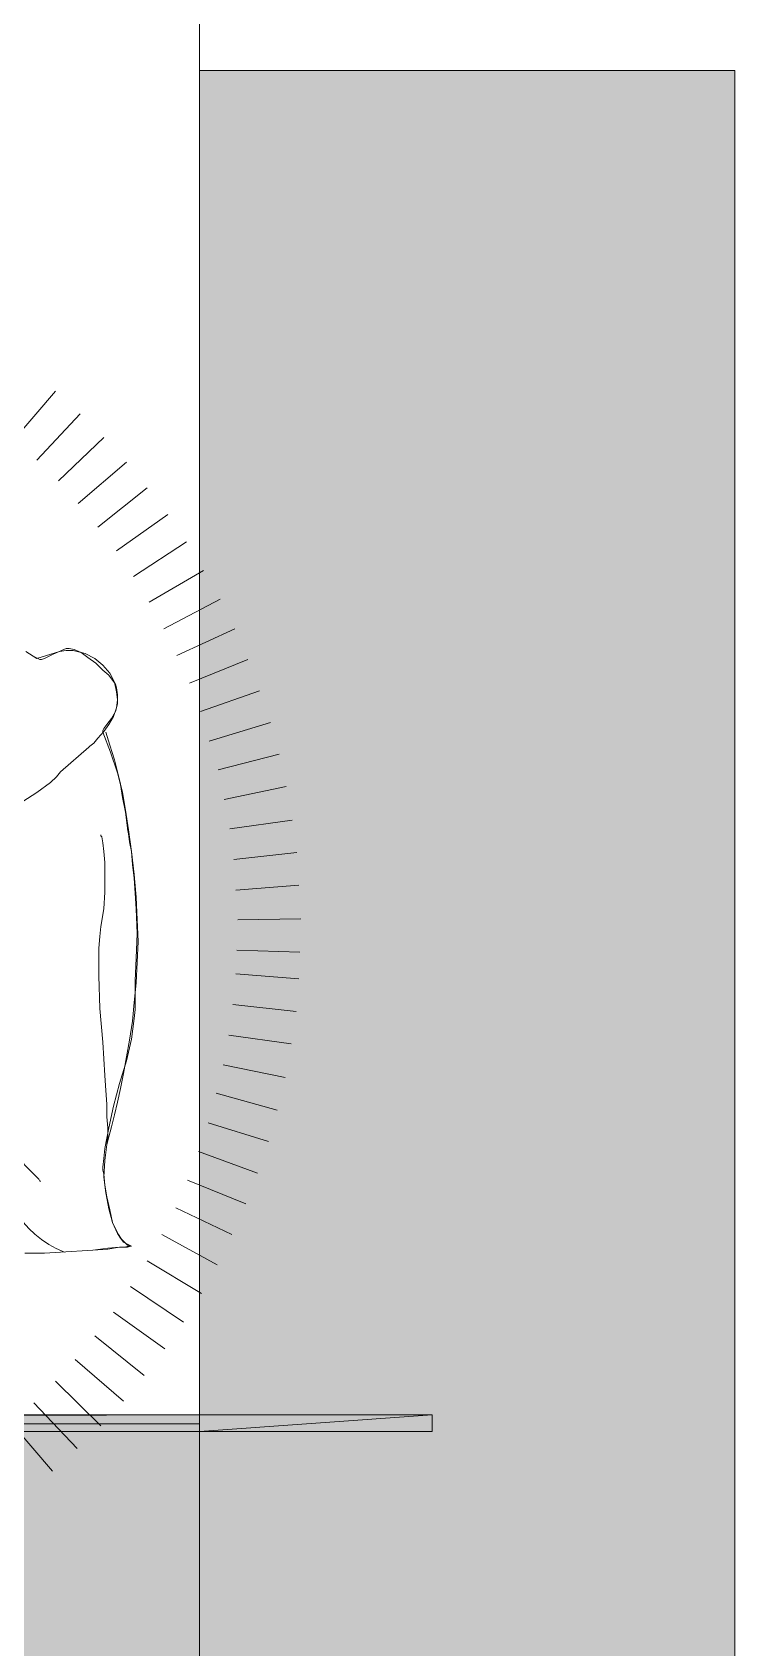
# Model space of a CAD drawing. Header units: centimetres. Extents: x -2268 to 4168, y -1681 to 1458.
# Drawn here: x 2413.24 to 2420.74, y 78.06 to 95.31 of the extents above; entities that cross this region are included whole.
import ezdxf

# ---------------------------------------------------------------- set-up
doc = ezdxf.new("R2010")
doc.units = ezdxf.units.CM
doc.layers.add('PDF72_Geometry', color=7, linetype='Continuous')
doc.layers.add('PDF72_Solid Fills', color=7, linetype='Continuous')

msp = doc.modelspace()

# ---------------------------------------------------------------- linework, layer by layer
at = {"layer": 'PDF72_Geometry', "lineweight": 9}
msp.add_lwpolyline([(1861.7606, -169.1236), (2415.0231, -169.1236), (2415.0231, 229.7153), (1861.7606, 229.7153)], close=True, dxfattribs=at)
at = {"layer": 'PDF72_Geometry', "color": 7, "lineweight": 0, "true_color": 0xffffff}
msp.add_lwpolyline([(2390.1477, 80.4521), (2415.0231, 80.4521), (2415.0231, 94.9013), (2420.7417, 94.9013), (2420.7417, 76.1658), (2390.1477, 76.1658)], close=True, dxfattribs=at)
at = {"layer": 'PDF72_Geometry', "lineweight": 9}
for points in [[(2413.4855, 91.4786), (2413.0432, 90.9625)], [(2413.7488, 91.2364), (2413.2854, 90.7414)], [(2414.0015, 90.9836), (2413.517, 90.5202)], [(2414.2438, 90.7203), (2413.7277, 90.278)], [(2414.4649, 90.4465), (2413.9383, 90.0252)], [(2414.6861, 90.1621), (2414.1384, 89.7725)], [(2414.8861, 89.8673), (2414.3174, 89.4987)], [(2415.0652, 89.5618), (2414.486, 89.2248)], [(2415.2442, 89.2564), (2414.644, 88.9405)], [(2415.4022, 88.9405), (2414.7809, 88.6561)], [(2413.1695, 88.6983), (2413.2854, 88.6245), (2413.5276, 88.6983), (2413.6013, 88.7088), (2413.675, 88.7088), (2413.8014, 88.6772), (2413.9067, 88.6245), (2413.991, 88.5508), (2414.0647, 88.4666), (2414.1173, 88.3718), (2414.1384, 88.2665), (2414.1489, 88.1822), (2414.1384, 88.098), (2414.1068, 88.0032), (2414.0542, 87.9189), (2414.0015, 87.8452), (2413.9383, 87.7715), (2413.8962, 87.7188), (2413.8541, 87.6872), (2413.8435, 87.6767), (2413.5381, 87.4134), (2413.496, 87.3608), (2413.4328, 87.2976), (2413.2854, 87.1923), (2413.1379, 87.0975)], [(2413.2327, 88.6561), (2413.317, 88.614), (2413.338, 88.614), (2413.3696, 88.6245), (2413.4539, 88.6667), (2413.5487, 88.7088), (2413.6013, 88.7299), (2413.6329, 88.7299), (2413.6856, 88.7193), (2413.7593, 88.6877), (2413.833, 88.6351), (2413.9173, 88.5719), (2413.991, 88.4982), (2414.0542, 88.4455), (2414.0963, 88.3929), (2414.1279, 88.3507), (2414.1384, 88.3086), (2414.149, 88.2349), (2414.149, 88.1401), (2414.1279, 88.0558), (2414.0858, 87.9821), (2414.0331, 87.9189), (2414.0015, 87.8768), (2413.991, 87.8557), (2413.991, 87.8347), (2414.0752, 87.624), (2414.149, 87.4029), (2414.1806, 87.2765), (2414.2016, 87.1396), (2414.2332, 86.9816), (2414.2543, 86.8131), (2414.2543, 86.8026), (2414.2648, 86.7499), (2414.2753, 86.6657), (2414.2964, 86.5604), (2414.3069, 86.4235), (2414.328, 86.276), (2414.3385, 86.118), (2414.3491, 85.9495), (2414.3596, 85.6863), (2414.3491, 85.423), (2414.3385, 85.1807), (2414.3385, 84.9596), (2414.3385, 84.8753), (2414.328, 84.7805), (2414.2964, 84.5594), (2414.2438, 84.3277), (2414.17, 84.0855), (2414.1068, 83.8432), (2414.0542, 83.6115), (2414.0121, 83.3904), (2414.0015, 83.2851), (2413.991, 83.1903), (2413.991, 83.1587), (2414.0015, 83.1166), (2414.0121, 83.0007), (2414.0331, 82.8743), (2414.0647, 82.7374), (2414.0963, 82.6005), (2414.149, 82.4847), (2414.1806, 82.432), (2414.2122, 82.3899), (2414.2543, 82.3688), (2414.2964, 82.3478), (2414.2859, 82.3478), (2414.2648, 82.3478), (2414.2227, 82.3372), (2414.17, 82.3372), (2414.0437, 82.3267), (2413.8857, 82.3056), (2413.5381, 82.2846), (2413.3696, 82.274), (2413.2327, 82.274)], [(2415.5391, 88.614), (2414.9177, 88.3613)], [(2415.6655, 88.277), (2415.0336, 88.0558)], [(2414.0226, 87.8347), (2414.0647, 87.6978), (2414.1174, 87.5398), (2414.1595, 87.3713), (2414.2016, 87.1923), (2414.2332, 87.0027), (2414.2648, 86.7921), (2414.2964, 86.5604), (2414.328, 86.3181), (2414.3491, 86.0759), (2414.3596, 85.8337), (2414.3701, 85.602), (2414.3596, 85.3808), (2414.3491, 85.1597), (2414.328, 84.949), (2414.3069, 84.7489), (2414.2753, 84.5488), (2414.2438, 84.3698), (2414.2122, 84.1908), (2414.1806, 84.0328), (2414.149, 83.8854), (2414.1174, 83.7485), (2414.0858, 83.6221), (2414.0542, 83.5168), (2414.0331, 83.4325), (2414.0121, 83.264), (2414.0015, 83.085), (2414.0226, 82.9165), (2414.0542, 82.748), (2414.0963, 82.6005), (2414.1595, 82.4741), (2414.1911, 82.4215), (2414.2227, 82.3899), (2414.2543, 82.3583), (2414.2964, 82.3478), (2414.2859, 82.3478), (2414.2543, 82.3372), (2414.2227, 82.3372), (2414.17, 82.3372), (2414.0437, 82.3162), (2413.8857, 82.3056), (2413.5381, 82.2846), (2413.3696, 82.274), (2413.2433, 82.274), (2413.159, 82.274)], [(2415.7814, 87.94), (2415.1284, 87.7399)], [(2415.8761, 87.603), (2415.2232, 87.4345)], [(2415.9499, 87.2554), (2415.2864, 87.1185)], [(2416.013, 86.8974), (2415.3496, 86.8026)], [(2413.9699, 86.7394), (2413.9699, 86.7289), (2413.9805, 86.7183), (2413.991, 86.6552), (2414.0015, 86.5604), (2414.0121, 86.4445), (2414.0121, 86.2971), (2414.0121, 86.1286), (2414.0015, 85.9495), (2413.9699, 85.76), (2413.9594, 85.6547), (2413.9489, 85.5283), (2413.9489, 85.3914), (2413.9489, 85.2334), (2413.9594, 84.8859), (2413.991, 84.5278), (2414.0121, 84.1697), (2414.0226, 84.0117), (2414.0331, 83.8643), (2414.0331, 83.7274), (2414.0437, 83.6115), (2414.0437, 83.5062), (2414.0331, 83.443)], [(2416.0657, 86.5498), (2415.3917, 86.4761)], [(2416.0868, 86.2023), (2415.4128, 86.1496)], [(2416.1078, 85.8442), (2415.4338, 85.8337)], [(2416.0973, 85.4862), (2415.4233, 85.5072)], [(2416.0868, 85.2018), (2415.4128, 85.2545)], [(2416.0552, 84.8543), (2415.3812, 84.928)], [(2416.0025, 84.5067), (2415.339, 84.6015)], [(2415.9393, 84.1487), (2415.2758, 84.2856)], [(2412.5166, 83.917), (2412.8009, 83.601), (2412.9378, 83.4536), (2413.0642, 83.3167), (2413.1695, 83.2008), (2413.2116, 83.1587), (2413.2538, 83.1166), (2413.2854, 83.085), (2413.3064, 83.0639), (2413.3169, 83.0428), (2413.3275, 83.0428)], [(2415.8551, 83.8011), (2415.2021, 83.9801)], [(2415.7603, 83.4641), (2415.1178, 83.6642)], [(2415.6444, 83.1271), (2415.0126, 83.3588)], [(2415.5181, 82.8006), (2414.8967, 83.0534)], [(2415.3706, 82.4741), (2414.7703, 82.7585)], [(2415.2127, 82.1477), (2414.6229, 82.4741)], [(2415.0441, 81.8422), (2414.4649, 82.1898)], [(2414.8546, 81.5368), (2414.2859, 81.916)], [(2414.6545, 81.2525), (2414.1068, 81.6422)], [(2414.4333, 80.9681), (2413.9067, 81.3894)], [(2414.2122, 80.6943), (2413.6961, 81.1366)], [(2413.9699, 80.431), (2413.4855, 80.9049)], [(2413.7172, 80.1888), (2413.2538, 80.6733)], [(2413.4539, 79.9466), (2413.0116, 80.4626)]]:
    msp.add_lwpolyline(points, dxfattribs=at)
at = {"layer": 'PDF72_Geometry', "lineweight": 0}
for points in [[(2415.0231, 80.3678), (2415.0231, 80.5469), (2365.2722, 80.3678)], [(2415.0231, 80.5469), (2365.2722, 80.3678), (2365.2722, 80.5469)], [(2417.5085, 80.3678), (2417.5085, 80.5469), (2415.0231, 80.3678)], [(2417.5085, 80.5469), (2415.0231, 80.3678), (2415.0231, 80.5469)]]:
    msp.add_lwpolyline(points, close=True, dxfattribs=at)
at = {"layer": 'PDF72_Geometry', "lineweight": 9}
msp.add_arc((2413.9712, 83.2888), 1.0776, 171.2037, 248.72979, dxfattribs=at)
at = {"layer": 'PDF72_Solid Fills', "color": 7, "true_color": 0xffffff, "transparency": 33554559}
for points in [[(2415.0231, 94.9013), (2420.7417, 94.9013), (2415.0231, 80.4521)], [(2420.7417, 94.9013), (2415.0231, 80.4521), (2420.7417, 76.1658)], [(2415.0231, 80.4521), (2390.1477, 80.4521), (2420.7417, 76.1658)], [(2390.1477, 80.4521), (2420.7417, 76.1658), (2390.1477, 76.1658)]]:
    msp.add_solid(points, dxfattribs=at)
at = {"layer": 'PDF72_Solid Fills', "transparency": 33554559}
for points in [[(2365.2723, 80.5469), (2365.2723, 80.3679), (2415.0228, 80.5469)], [(2365.2723, 80.3679), (2415.0228, 80.3679), (2415.0228, 80.5469)], [(2415.023, 80.5469), (2415.023, 80.3679), (2417.5084, 80.5469)], [(2415.023, 80.3679), (2417.5084, 80.3679), (2417.5084, 80.5469)]]:
    msp.add_solid(points, dxfattribs=at)

doc.saveas('drawing.dxf')
